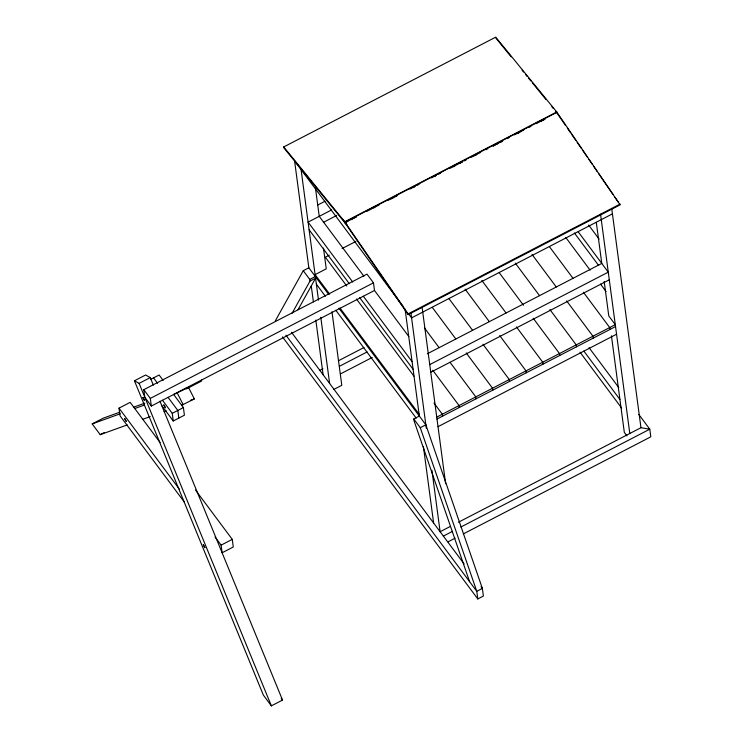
<?xml version="1.0" encoding="UTF-8"?>
<svg xmlns="http://www.w3.org/2000/svg" width="743" height="743" viewBox="0 0 743 743"><rect width="100%" height="100%" fill="white"/><g stroke="black" fill="none" stroke-linecap="round" stroke-linejoin="round"><path stroke-width="1.11" d="M275.281 320.93L303.265 270.693L308.847 267.805L294.581 160.887L403.003 306.367M292.008 313.388L309.989 281.105L315.571 278.216L297.989 309.775M347.752 221.368L344.966 222.816L344.938 222.092L556.944 112.295L620.145 204.836L408.139 314.623L344.966 222.816L283.928 147.95L283.715 146.938L495.73 37.15L556.758 111.989L556.971 113.001L555.513 111.218M317.874 204.957L325.053 201.232M331.554 209.963L308.085 222.111L352.711 281.996M323.344 222.38L336.681 215.47M344.956 222.789L344.752 221.786L556.758 111.989M344.891 222.705L356.556 216.659M366.754 211.374L371.89 208.718M373.943 207.659L379.069 205.003M388.301 200.22L393.437 197.564M395.49 196.505L397.542 195.437M409.848 189.066L414.984 186.409M417.037 185.341L419.089 184.283M431.395 177.902L436.531 175.246L434.497 176.425M438.584 174.187L440.636 173.119M449.868 168.336L462.183 161.965M464.226 160.897L466.279 159.838M471.415 157.182L480.647 152.399M485.773 149.742L487.826 148.684M492.962 146.018L502.194 141.244M507.32 138.588L509.373 137.52M514.509 134.864L523.741 130.081M528.867 127.424L530.92 126.366M536.056 123.709L545.232 118.954M351.133 219.594L356.278 216.928M372.745 208.402L374.806 207.334M391.273 198.808L396.418 196.143M412.885 187.617L414.947 186.549M453.016 166.859L455.078 165.763M460.205 163.135L462.285 162.03M474.563 155.696L476.616 154.637M493.157 146.046L495.219 144.978M496.11 144.541L498.163 143.473M500.364 142.312L502.426 141.244M517.657 133.378L519.71 132.319M540.505 121.527L544.619 119.4M329.27 255.193L325.332 257.227L346.786 286.027M342.068 248.561L355.851 241.429M309.989 281.105L309.766 279.414L315.348 276.526M159.949 401.192L282.535 700.073L271.371 705.85L263.356 695.086L134.437 380.778L145.6 375.001L150.262 377.593L153.346 385.106M134.437 380.778L139.108 383.369L150.262 377.593M150.755 379.329L159.123 375.001L163.135 380.379M374.491 290.476L151.331 406.04L144.829 397.319L143.808 389.685L366.977 274.111L373.478 282.832L374.491 290.476L408.826 336.542M184.348 502.101L120.022 415.774L119.001 408.139L130.155 402.353L160.117 442.559M127.22 424.912L100.212 434.674L92.188 423.909L103.351 418.133L119.716 412.216M151.331 406.04L150.309 398.406L373.478 282.832M161.705 405.483L173.258 420.984L184.413 415.207L183.391 407.563L173.648 394.487L188.481 387.372L194.35 398.917L181.663 405.251M186.326 388.942L201.669 380.992L201.539 380.035M100.212 434.674L104.271 432.565M173.258 420.984L172.237 413.349L183.391 407.563M408.139 314.623L408.111 313.862L620.117 204.065M612.427 213.873L411.576 317.883L408.325 313.518M319.861 370.367L322.945 368.769M338.353 360.801L364.024 347.501M339.402 366.299L367.107 351.95M340.424 373.933L372.224 357.457M333.672 389.518L341.789 385.311L331.972 311.726M427.346 353.761L601.774 263.431L596.295 222.343M429.742 364.609L608.276 272.152L578.203 231.797M430.764 372.252L609.297 279.795M469.613 581.695L413.99 420.659L413.767 418.968L419.349 416.08L405.084 309.162M436.745 417.12L615.278 324.663L608.777 315.942L604.18 281.43M413.767 418.968L420.269 427.699L425.841 424.801L482.365 588.419L483.377 596.062L477.805 598.951L282.507 336.885M437.005 419.024L615.538 326.576M438.026 426.668L616.56 334.211M232.262 539.362L233.274 546.997L222.12 552.783L221.098 545.139L232.262 539.362L195.493 490.036M450.258 526.481L440.116 531.728L431.915 470.263M458.45 522.227L640.958 427.717L649.791 429.194L650.812 436.828L463.353 533.901M443.367 536.093L452.608 531.301M460.818 527.047L649.791 429.194L638.748 414.38M448.103 541.805L455.106 538.173M133.898 407.099L144.801 403.152M184.338 388.868L188.481 387.372M92.188 423.909L120.329 413.74M134.762 408.529L144.356 405.065M190.449 400.328L194.35 398.917M142.777 419.293L150.244 416.6M164.119 411.585L166.246 410.814M495.934 38.162L511.193 56.867M522.088 70.232L523.546 72.015M525.728 74.69L527.177 76.473M528.626 78.256L530.808 80.922M532.267 82.705L546.068 99.636M551.882 106.76L553.331 108.543M283.715 146.938L344.752 221.786M588.67 225.092L599.072 239.051M574.367 232.93L598.635 265.492M565.86 237.593L590.128 270.155M600.53 284.114L606.074 291.553M549.467 246.732L573.011 278.319M583.394 292.25L609.706 327.552L609.957 329.465M532.044 254.468L556.275 286.984M566.658 300.915L592.96 336.217L593.22 338.13M589.078 347.715L618.743 387.53M583.849 351.077L619.903 399.455M515.308 263.133L539.539 295.649M549.922 309.59L576.224 344.891L576.484 346.795M580.014 352.201L621.612 408.028M626.925 435.9L624.324 432.407L611.433 335.836M499.259 272.737L523.49 305.252M533.186 318.255L559.488 353.557L559.748 355.46M481.826 280.473L506.057 312.989M516.441 326.92L542.752 362.222L543.003 364.135M465.09 289.138L489.321 321.654M499.705 335.585L526.016 370.887L526.267 372.8M449.051 298.732L472.585 330.319M482.969 344.26L509.28 379.562L509.531 381.465M432.305 307.407L455.849 338.994M466.232 352.925L492.544 388.227L492.795 390.131M424.569 328.146L439.113 347.659M450.184 362.519L475.799 396.892L476.059 398.805M343.285 219.974L347.427 225.528M363.875 276.22L319.239 216.334L315.431 187.793M432.76 370.255L459.063 405.557L459.323 407.47M363.336 296.253L412.086 361.665M309.107 229.754L349.321 283.715M359.714 297.664L413.108 369.308M356.482 299.03L413.944 376.144M434.023 403.077L442.326 414.232L442.587 416.136M329.651 294.154L315.088 274.622L326.251 268.845L323.484 248.134M340.053 308.113L419.089 414.176M308.847 267.805L328.517 294.209M338.919 308.159L425.841 424.801M316.36 284.17L325.378 296.262M335.78 310.221L416.201 418.142M303.265 270.693L309.766 279.414M291.488 332.297L464.124 563.946M481.055 586.673L482.365 588.419L476.783 591.317L477.805 598.951M285.916 335.195L476.783 591.317L420.269 427.699M153.541 377.89L157.553 383.267M168.067 397.375L177.818 410.452L178.831 418.095M162.485 400.263L172.237 413.349M143.808 389.685L150.309 398.406M119.001 408.139L179.277 489.024M215.061 537.04L221.098 545.139M281.198 698.281L282.535 700.073M557.621 113.967L565.442 125.326M567.392 128.167L570.652 132.904M571.952 134.789L575.862 140.473M577.162 142.368L581.072 148.043M582.373 149.937L587.583 157.507M588.883 159.401L592.143 164.138M593.443 166.033L597.353 171.707M598.654 173.602L612.984 194.425M614.935 197.267L618.195 202.003M344.938 222.092L408.111 313.862M177.326 393.149L183.187 404.694M139.108 383.369L271.371 705.85M611.703 208.411L640.958 427.717M600.539 214.198L629.804 433.494M422.154 307.741L445.633 483.73M410.851 312.422L426.296 428.209M423.408 446.543L433.615 523.007M301.082 169.608L318.496 300.144M320.781 317.261L329.613 383.453M311.261 285.944L313.388 301.881M315.821 320.094L323.112 374.732M556.944 112.295L556.971 113.02M142.879 397.524L144.383 400.356L142.962 397.459M163.859 404.926L165.364 407.758L163.859 404.926M124.685 418.504L126.217 421.346L124.685 418.504M203.322 544.777L204.854 547.628L203.322 544.777"/></g></svg>
